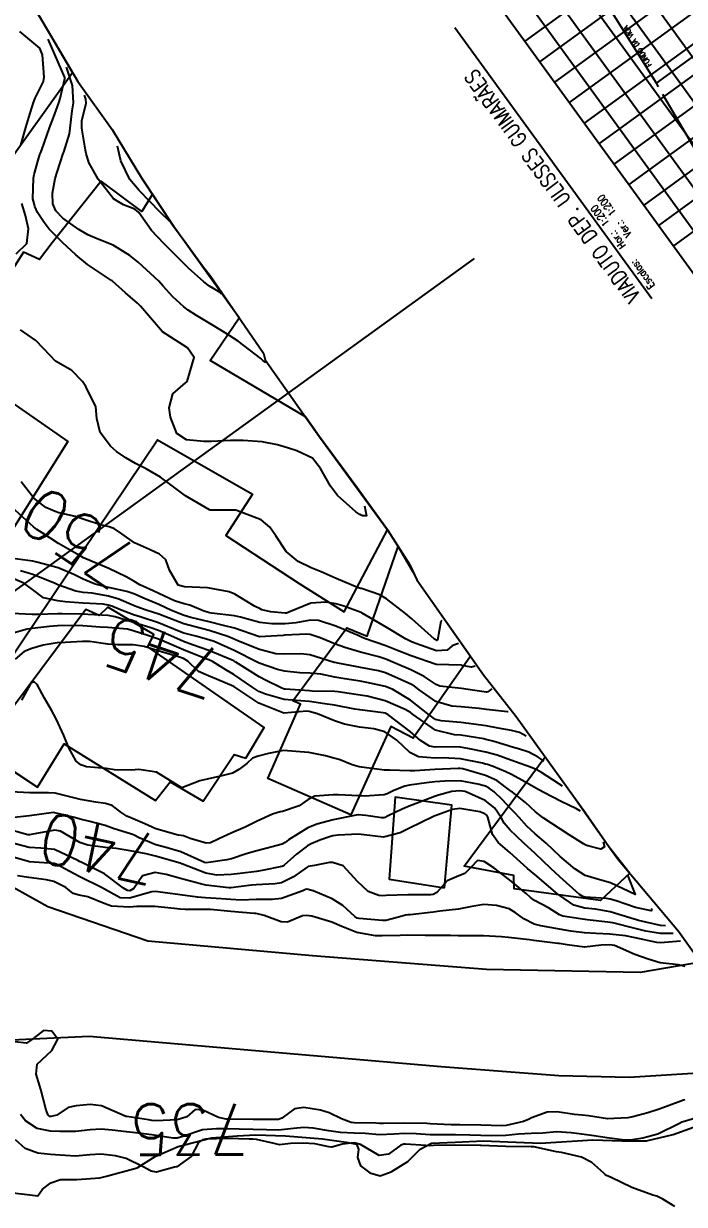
# Model space of a CAD drawing. Header units: metres. Extents: x 318500 to 325275, y 7408834 to 7428799.
# Drawn here: x 320550 to 320602.2, y 7410366.3 to 7410459.6 of the extents above; entities that cross this region are included whole.
import ezdxf
from ezdxf.enums import TextEntityAlignment as Align

# ---------------------------------------------------------------- set-up
doc = ezdxf.new("R2010")
doc.units = ezdxf.units.M
doc.header["$MEASUREMENT"] = 0
doc.linetypes.add('CONTINUO', pattern=[0])
doc.linetypes.add('TRACEJADO', pattern=[8.7, 8, -0.7])
for name, color, linetype in [('Area', 45, 'Continuous'), ('Cotas', 45, 'Continuous'), ('Curvas de Nivel 1m', 11, 'Continuous'), ('Curvas de Nivel 5m', 15, 'Continuous'), ('Edificações', 30, 'Continuous'), ('Hidrografia', 140, 'Continuous'), ('TEXTO', 45, 'Continuous'), ('Vias Primárias', 230, 'Continuous')]:
    doc.layers.add(name, color=color, linetype=linetype)
doc.styles.add('ROMANS', font='romans', dxfattribs={"height": 0.2})
doc.styles.add('Style-STANDARD', font='STANDARD.shx')

msp = doc.modelspace()

# ---------------------------------------------------------------- linework, layer by layer
at = {"layer": 'Area'}
msp.add_lwpolyline([(320547.46, 7410466.513), (320554.254, 7410455.056), (320556.971, 7410451.254), (320559.279, 7410447.442), (320561.803, 7410443.623), (320562.791, 7410442.302), (320564.102, 7410440.488), (320564.764, 7410439.637), (320568.926, 7410433.577), (320569.069, 7410433.046), (320573.358, 7410426.965), (320578.743, 7410419.615), (320580.496, 7410416.836), (320581.041, 7410415.654), (320586.328, 7410408.158), (320588.902, 7410404.848), (320594.386, 7410397.26), (320596.225, 7410394.597), (320596.999, 7410393.536), (320601.739, 7410387.885), (320604.811, 7410383.565)], dxfattribs=at)
at = {"layer": 'Curvas de Nivel 1m', "flags": 128}
for points, elevation in [([(320549.738, 7410450.013), (320550.128, 7410451.405), (320550.37, 7410452.194), (320550.75, 7410453.396), (320550.862, 7410453.718), (320551.195, 7410454.358), (320551.532, 7410455.058), (320551.591, 7410455.384), (320551.459, 7410457.155), (320551.234, 7410457.667), (320549.658, 7410459.009)], 752), ([(320576.91, 7410421.5), (320577.069, 7410420.713), (320576.747, 7410420.717), (320576.541, 7410420.836), (320576.217, 7410421.048), (320574.769, 7410422.322), (320574.237, 7410423.075), (320573.428, 7410424.456), (320572.812, 7410425.272), (320571.561, 7410425.852), (320570.82, 7410426.088), (320570.025, 7410426.335), (320568.824, 7410426.579), (320567.325, 7410426.665), (320566.825, 7410426.669), (320566.31, 7410426.663), (320564.824, 7410426.605), (320564.197, 7410426.583), (320562.825, 7410426.739), (320562.073, 7410427.238), (320561.569, 7410428.523), (320561.471, 7410429.244), (320561.763, 7410430.355), (320562.772, 7410431.231), (320562.848, 7410431.273), (320562.891, 7410431.332), (320563.437, 7410433.222), (320562.921, 7410433.988), (320560.94, 7410435.25), (320559.206, 7410437.278), (320558.972, 7410437.515), (320558.021, 7410438.335), (320556.989, 7410439.254), (320556.961, 7410439.281), (320556.91, 7410439.311), (320555.008, 7410440.571), (320554.085, 7410441.349), (320553.034, 7410442.323), (320551.992, 7410443.376), (320551.572, 7410443.899), (320551.063, 7410444.703), (320550.851, 7410445.177), (320550.783, 7410445.394), (320550.697, 7410445.775), (320550.738, 7410447.395), (320550.796, 7410447.703), (320551.121, 7410448.821), (320551.252, 7410449.265), (320551.296, 7410449.388), (320551.394, 7410449.647), (320552.016, 7410451.377), (320552.324, 7410452.211), (320552.749, 7410453.366), (320552.848, 7410453.702), (320553.209, 7410455.286), (320553.214, 7410455.356), (320551.91, 7410458.39)], 753), ([(320569.11, 7410432.84), (320569.053, 7410432.854), (320568.908, 7410432.978), (320568.713, 7410433.152), (320566.93, 7410434.513), (320565.905, 7410435.186), (320564.948, 7410435.752), (320563.628, 7410436.552), (320562.966, 7410436.98), (320562.614, 7410437.235), (320561.745, 7410438.016), (320560.986, 7410438.879), (320560.643, 7410439.263), (320559.012, 7410440.758), (320558.356, 7410441.29), (320557.032, 7410442.118), (320555.764, 7410442.604), (320555.044, 7410442.922), (320554.334, 7410443.347), (320553.059, 7410444.25), (320552.515, 7410444.819), (320552.258, 7410445.372), (320552.233, 7410446.223), (320552.463, 7410447.37), (320552.605, 7410447.87), (320553.097, 7410449.36), (320553.131, 7410449.451), (320553.59, 7410450.911), (320553.637, 7410451.355), (320553.792, 7410452.733), (320553.905, 7410453.353), (320553.836, 7410454.718), (320553.34, 7410456.18)], 754), ([(320561.49, 7410444), (320560.761, 7410444.716), (320559.917, 7410445.596), (320559.087, 7410446.442), (320558.363, 7410447.291), (320557.654, 7410448.77), (320557.39, 7410449.93)], 756), ([(320549.363, 7410441.415), (320550.201, 7410442.234), (320550.345, 7410443.401), (320550.099, 7410444.443), (320549.824, 7410445.409)], 752), ([(320583.03, 7410412.44), (320582.995, 7410412.428), (320582.94, 7410412.357), (320582.679, 7410410.899), (320582.619, 7410410.869), (320582.443, 7410410.963), (320580.644, 7410412.58), (320580.146, 7410412.995), (320578.662, 7410414.161), (320578.116, 7410414.469), (320576.669, 7410414.97), (320576.609, 7410414.981), (320576.37, 7410415.045), (320574.68, 7410415.767), (320573.477, 7410416.293), (320572.693, 7410416.62), (320571.657, 7410417.106), (320570.712, 7410417.89), (320569.893, 7410419.133), (320569.433, 7410419.836), (320568.743, 7410420.406), (320566.75, 7410421.17), (320564.75, 7410421.161), (320564.721, 7410421.172), (320564.662, 7410421.201), (320562.766, 7410422.291), (320561.501, 7410423.243), (320560.788, 7410423.768), (320559.637, 7410424.428), (320558.804, 7410424.862), (320558.053, 7410425.291), (320557.31, 7410425.797), (320556.819, 7410426.227), (320555.999, 7410427.318), (320555.754, 7410428.413), (320555.674, 7410429.322), (320554.884, 7410430.932), (320554.603, 7410431.334), (320553.763, 7410432.211), (320552.904, 7410432.718), (320552.484, 7410432.944), (320552.075, 7410433.373), (320550.928, 7410434.571), (320549.708, 7410435.408)], 752), ([(320584.34, 7410410.64), (320584.187, 7410410.587), (320583.857, 7410410.454), (320583.446, 7410410.109), (320582.606, 7410410.046), (320580.975, 7410410.624), (320580.617, 7410410.772), (320580.142, 7410410.995), (320578.634, 7410411.92), (320576.728, 7410413.039), (320576.678, 7410413.067), (320576.65, 7410413.08), (320575.211, 7410413.617), (320574.657, 7410413.753), (320573.851, 7410413.885), (320572.657, 7410413.831), (320570.937, 7410413.116), (320570.736, 7410413.031), (320570.649, 7410413.021), (320569.516, 7410413.137), (320568.801, 7410413.297), (320568.652, 7410413.358), (320568.216, 7410413.592), (320566.664, 7410414.536), (320566.2, 7410414.711), (320564.668, 7410415.01), (320564.491, 7410415.025), (320562.669, 7410415.1), (320562.19, 7410415.235), (320561.495, 7410416.435), (320561.207, 7410417.245), (320560.707, 7410417.703), (320559.911, 7410418.063), (320558.72, 7410418.592), (320557.735, 7410419.295), (320557.132, 7410419.702), (320556.735, 7410419.848), (320556.034, 7410420.02), (320554.741, 7410420.44), (320554.064, 7410420.661), (320552.746, 7410420.964), (320552.448, 7410421.065), (320551.72, 7410421.375), (320550.761, 7410422.105), (320549.777, 7410423.4)], 751), ([(320586.97, 7410407.04), (320586.675, 7410406.802), (320586.568, 7410406.788), (320585.641, 7410406.919), (320584.571, 7410407.07), (320582.868, 7410407.251), (320582.574, 7410407.379), (320581.634, 7410408.028), (320580.586, 7410408.551), (320579.529, 7410409.001), (320578.596, 7410409.4), (320578.039, 7410409.578), (320576.604, 7410409.954), (320575.348, 7410410.32), (320574.613, 7410410.574), (320573.412, 7410411.082), (320572.624, 7410411.348), (320572.356, 7410411.362), (320570.622, 7410411.276), (320570.473, 7410411.272), (320568.62, 7410411.15), (320566.63, 7410411.832), (320565.756, 7410412.06), (320564.637, 7410412.338), (320563.177, 7410412.687), (320562.644, 7410412.84), (320561.654, 7410413.24), (320560.655, 7410413.702), (320559.557, 7410414.164), (320558.663, 7410414.544), (320558.111, 7410414.735), (320556.667, 7410415.059), (320555.628, 7410415.32), (320554.676, 7410415.704), (320553.937, 7410416.086), (320552.689, 7410416.615), (320551.01, 7410417.07), (320550.696, 7410417.131), (320548.711, 7410417.399)], 749), ([(320589.69, 7410403.3), (320589.471, 7410403.443), (320589.159, 7410403.601), (320588.523, 7410403.749), (320587.476, 7410403.946), (320586.528, 7410404.133), (320585.138, 7410404.317), (320584.532, 7410404.378), (320582.971, 7410404.516), (320582.535, 7410404.632), (320582.048, 7410404.967), (320580.558, 7410406.164), (320579.156, 7410407.004), (320578.572, 7410407.224), (320577.102, 7410407.559), (320576.576, 7410407.647), (320575.354, 7410407.835), (320574.579, 7410407.982), (320573.467, 7410408.195), (320572.582, 7410408.285), (320571.8, 7410408.319), (320570.583, 7410408.441), (320570.04, 7410408.584), (320568.589, 7410409.082), (320568.436, 7410409.152), (320566.604, 7410410.075), (320565.029, 7410410.779), (320564.616, 7410410.931), (320563.566, 7410411.216), (320562.623, 7410411.455), (320562.28, 7410411.579), (320560.635, 7410412.259), (320559.174, 7410412.74), (320558.644, 7410412.908), (320557.629, 7410413.295), (320556.931, 7410413.584), (320556.654, 7410413.667), (320556.241, 7410413.727), (320554.655, 7410413.82), (320553.233, 7410413.929), (320552.656, 7410413.995), (320551.534, 7410414.252), (320550.665, 7410414.886), (320549.978, 7410415.397), (320548.678, 7410415.947)], 747), ([(320588.28, 7410405.24), (320588.207, 7410405.223), (320586.548, 7410405.427), (320585.971, 7410405.493), (320584.55, 7410405.613), (320583.815, 7410405.677), (320582.556, 7410406.057), (320581.225, 7410406.98), (320580.858, 7410407.271), (320580.574, 7410407.424), (320579.803, 7410407.772), (320578.583, 7410408.3), (320578.028, 7410408.462), (320576.587, 7410408.729), (320576.324, 7410408.78), (320574.797, 7410409.067), (320574.591, 7410409.119), (320574.52, 7410409.141), (320572.6, 7410409.747), (320571.876, 7410409.826), (320570.6, 7410409.779), (320569.905, 7410409.826), (320568.605, 7410410.165), (320566.958, 7410410.823), (320566.617, 7410410.977), (320566.118, 7410411.178), (320564.627, 7410411.659), (320564.025, 7410411.813), (320562.634, 7410412.188), (320561.135, 7410412.752), (320560.645, 7410412.94), (320559.661, 7410413.265), (320558.905, 7410413.529), (320558.654, 7410413.641), (320557.496, 7410414.135), (320556.661, 7410414.367), (320555.385, 7410414.6), (320554.663, 7410414.674), (320554.086, 7410414.761), (320552.669, 7410415.255), (320552.599, 7410415.291), (320552.45, 7410415.363), (320550.681, 7410416.095), (320549.717, 7410416.367)], 748), ([(320591.13, 7410401.33), (320590.632, 7410401.651), (320589.916, 7410402.036), (320589.078, 7410402.297), (320588.506, 7410402.468), (320588.194, 7410402.572), (320587.067, 7410402.902), (320586.512, 7410403.052), (320586.335, 7410403.09), (320584.517, 7410403.374), (320584.039, 7410403.416), (320582.522, 7410403.787), (320580.79, 7410404.986), (320580.543, 7410405.179), (320580.119, 7410405.422), (320578.556, 7410406.094), (320577.133, 7410406.46), (320576.563, 7410406.548), (320574.834, 7410406.798), (320574.566, 7410406.824), (320572.786, 7410406.868), (320572.567, 7410406.878), (320570.668, 7410407.019), (320570.569, 7410407.03), (320570.329, 7410407.124), (320569.141, 7410407.706), (320568.579, 7410408.003), (320566.743, 7410409.168), (320566.591, 7410409.254), (320566.442, 7410409.323), (320564.603, 7410410.086), (320563.311, 7410410.518), (320562.613, 7410410.779), (320561.593, 7410411.24), (320560.626, 7410411.653), (320560.03, 7410411.857), (320558.635, 7410412.289), (320557.207, 7410412.736), (320556.643, 7410412.841), (320555.044, 7410412.926), (320554.644, 7410412.947), (320553.015, 7410412.984), (320552.644, 7410412.982), (320551.096, 7410412.931), (320550.643, 7410412.932), (320549.043, 7410413.007)], 746), ([(320594, 7410397.39), (320593.685, 7410397.568), (320592.45, 7410398.136), (320591.079, 7410398.844), (320590.465, 7410399.198), (320589.404, 7410399.796), (320588.481, 7410400.292), (320588.089, 7410400.491), (320587.096, 7410400.901), (320586.646, 7410401.062), (320586.492, 7410401.107), (320586.24, 7410401.165), (320584.496, 7410401.508), (320583.133, 7410401.587), (320582.496, 7410401.571), (320581.188, 7410401.671), (320580.5, 7410402.021), (320579.466, 7410403), (320578.52, 7410403.653), (320577.657, 7410403.889), (320576.525, 7410404.015), (320575.323, 7410404.263), (320574.532, 7410404.508), (320573.197, 7410405.083), (320572.543, 7410405.264), (320572.357, 7410405.278), (320570.54, 7410405.135), (320568.551, 7410405.907), (320566.651, 7410407.169), (320566.57, 7410407.219), (320565.205, 7410407.819), (320564.579, 7410408.064), (320563.79, 7410408.42), (320562.947, 7410409.225), (320562.593, 7410409.439), (320562.272, 7410409.556), (320560.602, 7410410.063), (320559.48, 7410410.394), (320558.609, 7410410.522), (320557.374, 7410410.533), (320556.609, 7410410.581), (320555.16, 7410410.777), (320554.612, 7410410.791), (320553.25, 7410410.711), (320552.61, 7410410.685), (320551.494, 7410410.49), (320550.603, 7410410.245), (320550.009, 7410409.986), (320549.278, 7410409.403)], 744), ([(320595.78, 7410394.96), (320595.886, 7410394.553), (320595.606, 7410394.37), (320594.573, 7410394.632), (320594.408, 7410394.693), (320594.216, 7410394.803), (320593.107, 7410395.51), (320592.421, 7410395.96), (320591.036, 7410396.844), (320590.437, 7410397.325), (320589.654, 7410398.068), (320588.62, 7410398.878), (320588.522, 7410398.94), (320588.462, 7410398.98), (320587.379, 7410399.802), (320586.479, 7410400.203), (320584.696, 7410400.719), (320584.487, 7410400.753), (320584.313, 7410400.758), (320582.486, 7410400.672), (320580.894, 7410400.574), (320580.484, 7410400.566), (320578.883, 7410400.607), (320578.484, 7410400.62), (320576.676, 7410400.849), (320576.488, 7410400.882), (320575.944, 7410401.048), (320574.901, 7410401.47), (320574.495, 7410401.58), (320573.819, 7410401.755), (320572.499, 7410402.01), (320571.49, 7410402.095), (320570.5, 7410402.164), (320569.31, 7410401.95), (320568.496, 7410401.738), (320568.069, 7410401.579), (320567.611, 7410401.159), (320566.984, 7410400.663), (320566.478, 7410400.392), (320565.525, 7410400.134), (320564.471, 7410399.905), (320563.894, 7410399.783), (320562.46, 7410399.23), (320560.478, 7410400.451), (320559.077, 7410400.675), (320558.48, 7410400.618), (320557.135, 7410400.646), (320556.481, 7410400.743), (320554.918, 7410400.891), (320554.486, 7410401.031), (320554.117, 7410401.336), (320553.539, 7410402.383), (320553.139, 7410403.351), (320552.53, 7410404.686), (320552.159, 7410405.366), (320551.619, 7410406.309), (320551.03, 7410407.383), (320550.787, 7410407.602), (320550.571, 7410407.516), (320550.506, 7410407.455), (320550.473, 7410407.391), (320549.799, 7410406.149)], 743), ([(320597.7, 7410392.33), (320598.32, 7410390.796), (320598.303, 7410390.799), (320596.364, 7410391.718), (320595.531, 7410391.946), (320594.372, 7410392.284), (320593.545, 7410392.813), (320592.395, 7410393.802), (320591.266, 7410394.841), (320590.417, 7410395.594), (320589.759, 7410396.195), (320589.135, 7410396.869), (320588.798, 7410397.237), (320588.441, 7410397.604), (320587.827, 7410398.266), (320587.178, 7410398.899), (320586.769, 7410399.21), (320586.467, 7410399.347), (320585.864, 7410399.521), (320584.473, 7410399.772), (320583.277, 7410399.753), (320582.471, 7410399.689), (320581.814, 7410399.626), (320580.467, 7410399.436), (320580.096, 7410399.363), (320579.219, 7410399.002), (320578.716, 7410398.747), (320578.455, 7410398.667), (320576.921, 7410398.565), (320576.453, 7410398.584), (320574.843, 7410398.675), (320574.454, 7410398.675), (320572.973, 7410398.564), (320572.448, 7410398.314), (320571.737, 7410397.805), (320570.434, 7410397.364), (320570.236, 7410397.32), (320569.65, 7410397.132), (320568.424, 7410396.591), (320567.465, 7410396.114), (320566.415, 7410395.67), (320565.382, 7410395.185), (320564.729, 7410394.872), (320564.405, 7410394.85), (320563.121, 7410395.219), (320562.602, 7410395.418), (320562.412, 7410395.451), (320562.17, 7410395.475), (320560.417, 7410395.979), (320559.536, 7410396.378), (320558.426, 7410396.856), (320558.124, 7410396.982), (320557.643, 7410397.292), (320556.955, 7410397.819), (320556.44, 7410397.98), (320555.678, 7410398.081), (320554.445, 7410398.298), (320553.612, 7410398.507), (320552.452, 7410398.799), (320551.925, 7410398.84), (320550.452, 7410398.838), (320548.943, 7410398.915)], 742), ([(320599.62, 7410389.69), (320599.578, 7410389.491), (320598.34, 7410389.777), (320596.821, 7410390.289), (320596.347, 7410390.433), (320596.051, 7410390.478), (320594.348, 7410390.584), (320594.177, 7410390.631), (320593.921, 7410390.806), (320592.37, 7410392.177), (320591.652, 7410392.837), (320590.398, 7410394.046), (320589.512, 7410394.863), (320588.937, 7410395.394), (320588.42, 7410395.884), (320587.963, 7410396.425), (320587.712, 7410396.891), (320587.186, 7410397.644), (320586.45, 7410398.226), (320584.882, 7410398.926), (320584.461, 7410398.996), (320583.827, 7410398.939), (320582.755, 7410398.656), (320582.454, 7410398.551), (320581.759, 7410398.28), (320580.442, 7410397.786), (320579.888, 7410397.546), (320578.789, 7410397.006), (320578.548, 7410396.889), (320578.428, 7410396.858), (320578.281, 7410396.865), (320577.006, 7410397.031), (320576.431, 7410397.096), (320576.375, 7410397.097), (320576.123, 7410397.045), (320574.426, 7410396.697), (320573.14, 7410396.365), (320572.42, 7410396.061), (320570.904, 7410395.113), (320570.627, 7410394.897), (320570.405, 7410394.772), (320569.098, 7410394.441), (320568.397, 7410394.256), (320567.547, 7410394.004), (320566.387, 7410393.616), (320566.038, 7410393.523), (320564.381, 7410393.297), (320564.249, 7410393.335), (320562.394, 7410394.168), (320561.118, 7410394.524), (320560.402, 7410394.726), (320559.099, 7410395.27), (320558.645, 7410395.509), (320558.413, 7410395.601), (320557.11, 7410395.993), (320556.419, 7410396.238), (320555.187, 7410396.557), (320554.424, 7410396.742), (320553.973, 7410396.884), (320552.429, 7410397.261), (320552.33, 7410397.263), (320550.426, 7410397.001), (320548.971, 7410396.858)], 741), ([(320601.31, 7410387.71), (320600.315, 7410387.708), (320599.164, 7410387.891), (320598.32, 7410388.095), (320596.536, 7410388.559), (320596.327, 7410388.594), (320596.16, 7410388.605), (320594.525, 7410388.797), (320594.348, 7410388.817), (320594.33, 7410388.82), (320592.593, 7410389.087), (320592.334, 7410389.186), (320591.451, 7410389.727), (320590.345, 7410390.33), (320590.038, 7410390.545), (320589.686, 7410390.86), (320588.366, 7410391.961), (320587.149, 7410392.898), (320586.387, 7410393.39), (320585.836, 7410393.468), (320585.327, 7410392.921), (320584.845, 7410392.453), (320584.37, 7410392.256), (320583.436, 7410391.872), (320582.622, 7410390.956), (320582.348, 7410390.806), (320582.16, 7410390.775), (320580.348, 7410390.773), (320578.636, 7410390.718), (320578.347, 7410390.7), (320578.052, 7410390.72), (320577.195, 7410391.027), (320576.362, 7410391.82), (320575.226, 7410393.057), (320574.384, 7410393.322), (320574.144, 7410393.312), (320572.965, 7410393.084), (320572.466, 7410393.002), (320572.378, 7410392.952), (320571.286, 7410392.187), (320570.359, 7410391.724), (320569.859, 7410391.626), (320568.356, 7410391.547), (320567.99, 7410391.519), (320566.352, 7410391.33), (320566.196, 7410391.328), (320564.355, 7410391.537), (320563.934, 7410391.629), (320562.363, 7410392.069), (320561.234, 7410392.374), (320560.369, 7410392.525), (320559.353, 7410392.278), (320558.685, 7410391.275), (320558.348, 7410391.091), (320558.163, 7410391.098), (320557.859, 7410391.287), (320556.367, 7410392.435), (320554.549, 7410393.328), (320554.381, 7410393.398), (320554.238, 7410393.476), (320552.395, 7410394.348), (320551.321, 7410394.451), (320550.397, 7410394.513), (320548.904, 7410394.903)], 739), ([(320601.9, 7410387.1), (320600.304, 7410386.98), (320600.027, 7410387.001), (320598.309, 7410387.366), (320597.547, 7410387.522), (320596.313, 7410387.669), (320595.23, 7410387.702), (320594.315, 7410387.772), (320593.224, 7410387.909), (320592.318, 7410388.043), (320590.849, 7410388.318), (320590.324, 7410388.46), (320589.515, 7410388.862), (320588.836, 7410389.373), (320588.338, 7410389.668), (320587.361, 7410389.916), (320586.341, 7410390.014), (320585.411, 7410389.848), (320584.337, 7410389.644), (320582.857, 7410389.474), (320582.334, 7410389.398), (320580.533, 7410389.188), (320580.332, 7410389.181), (320580.163, 7410389.16), (320579.599, 7410388.997), (320578.589, 7410388.745), (320578.326, 7410388.731), (320576.481, 7410388.885), (320576.328, 7410388.919), (320576.143, 7410389.043), (320575.205, 7410389.924), (320574.344, 7410390.458), (320572.843, 7410391.085), (320572.352, 7410391.227), (320572.242, 7410391.202), (320572.033, 7410391.095), (320570.344, 7410390.471), (320569.621, 7410390.409), (320568.343, 7410390.409), (320567.15, 7410390.354), (320566.342, 7410390.387), (320565.608, 7410390.447), (320564.343, 7410390.527), (320563.714, 7410390.579), (320562.345, 7410390.778), (320560.581, 7410391.014), (320560.348, 7410391.034), (320560.087, 7410390.993), (320558.342, 7410390.502), (320557.589, 7410390.537), (320556.349, 7410391.21), (320556.177, 7410391.312), (320554.363, 7410392.217), (320552.539, 7410393.196), (320552.378, 7410393.245), (320550.392, 7410393.378), (320550.341, 7410393.39), (320548.388, 7410393.961)], 738), ([(320602.276, 7410385.103), (320601.733, 7410385.244), (320600.28, 7410385.396), (320599.34, 7410385.678), (320598.29, 7410386.062), (320596.674, 7410386.766), (320596.301, 7410386.806), (320595.636, 7410386.78), (320594.297, 7410386.622), (320592.948, 7410386.82), (320592.301, 7410386.913), (320592.209, 7410386.923), (320590.305, 7410387.155), (320589.949, 7410387.212), (320588.308, 7410387.405), (320587.756, 7410387.441), (320586.309, 7410387.518), (320585.706, 7410387.52), (320584.309, 7410387.534), (320583.7, 7410387.548), (320582.309, 7410387.558), (320581.714, 7410387.564), (320580.309, 7410387.581), (320579.745, 7410387.559), (320578.308, 7410387.527), (320577.788, 7410387.538), (320576.311, 7410387.783), (320575.107, 7410388.27), (320574.323, 7410388.61), (320572.759, 7410389.086), (320572.331, 7410389.146), (320572.005, 7410389.095), (320570.818, 7410388.617), (320570.323, 7410388.637), (320568.969, 7410389.14), (320568.462, 7410389.279), (320568.331, 7410389.284), (320568.194, 7410389.289), (320566.333, 7410389.462), (320564.736, 7410389.596), (320564.334, 7410389.606), (320562.72, 7410389.61), (320562.334, 7410389.638), (320561.87, 7410389.699), (320560.336, 7410389.843), (320558.911, 7410389.847), (320558.335, 7410389.802), (320556.913, 7410389.879), (320556.338, 7410390.073), (320555.046, 7410390.62), (320554.344, 7410390.75), (320553.88, 7410390.871), (320553.284, 7410391.346), (320552.357, 7410391.826), (320551.779, 7410391.948), (320550.361, 7410392.145), (320549.486, 7410392.276)], 737), ([(320602.252, 7410374.575), (320602.138, 7410374.533), (320600.795, 7410374.045), (320600.126, 7410373.804), (320599.308, 7410373.547), (320598.117, 7410373.214), (320597.732, 7410373.138), (320596.115, 7410373.073), (320594.615, 7410373.29), (320594.118, 7410373.348), (320593.523, 7410373.405), (320592.122, 7410373.621), (320591.368, 7410373.591), (320590.114, 7410373.138), (320589.925, 7410373.04), (320589.483, 7410372.859), (320588.107, 7410372.543), (320587.74, 7410372.519), (320586.106, 7410372.559), (320584.443, 7410372.59), (320584.107, 7410372.594), (320583.771, 7410372.6), (320582.107, 7410372.676), (320581.834, 7410372.691), (320580.107, 7410372.733), (320578.412, 7410372.702), (320578.107, 7410372.698), (320577.803, 7410372.71), (320576.107, 7410372.757), (320575.849, 7410372.785), (320575.092, 7410373.055), (320574.117, 7410373.546), (320573.436, 7410373.761), (320572.123, 7410373.97), (320571.365, 7410373.857), (320570.384, 7410373.116), (320570.109, 7410373.025), (320570, 7410373.012), (320568.109, 7410373.005), (320566.241, 7410373.036), (320566.109, 7410373.039), (320565.982, 7410373.045), (320565.378, 7410373.181), (320564.118, 7410373.757), (320563.529, 7410373.799), (320562.869, 7410373.219), (320562.108, 7410372.985), (320560.447, 7410372.906), (320560.107, 7410372.941), (320559.832, 7410372.979), (320558.11, 7410373.244), (320558.076, 7410373.247), (320557.993, 7410373.282), (320556.122, 7410374.083), (320555.234, 7410374.208), (320554.121, 7410374.08), (320553.487, 7410373.972), (320552.589, 7410373.353), (320552.109, 7410373.241), (320552.006, 7410373.259), (320551.89, 7410373.363), (320551.736, 7410373.745), (320551.323, 7410375.372), (320550.94, 7410376.596), (320551.036, 7410377.377), (320552.181, 7410378.473), (320552.673, 7410379.353), (320552.2, 7410380.004), (320551.525, 7410380.045), (320550.686, 7410379.383), (320550.186, 7410379.033), (320548.329, 7410379.268)], 736), ([(320601.452, 7410366.126), (320600.496, 7410366.713), (320600.033, 7410366.94), (320599.715, 7410367.045), (320598.043, 7410367.643), (320596.404, 7410368.418), (320596.057, 7410368.579), (320595.945, 7410368.659), (320595.84, 7410368.773), (320594.897, 7410369.613), (320594.078, 7410370.026), (320592.499, 7410370.408), (320592.084, 7410370.46), (320590.308, 7410370.848), (320590.09, 7410370.858), (320588.09, 7410370.88), (320586.13, 7410370.949), (320586.09, 7410370.95), (320586.05, 7410370.951), (320584.091, 7410370.986), (320582.361, 7410370.956), (320582.108, 7410370.941), (320582.09, 7410370.94), (320581.767, 7410370.965), (320580.157, 7410371.056), (320580.091, 7410371.059), (320580.028, 7410371.054), (320579.783, 7410370.993), (320578.8, 7410370.282), (320578.077, 7410370.165), (320576.583, 7410371.033), (320576.202, 7410371.15), (320576.091, 7410371.156), (320575.178, 7410371.054), (320574.337, 7410370.816), (320574.087, 7410370.858), (320572.988, 7410371.081), (320572.09, 7410371.135), (320571.053, 7410371.106), (320570.184, 7410371.023), (320570.089, 7410371.038), (320569.776, 7410371.125), (320568.38, 7410371.432), (320568.093, 7410371.457), (320567.781, 7410371.466), (320566.093, 7410371.499), (320564.342, 7410371.446), (320564.092, 7410371.407), (320563.789, 7410371.205), (320563.201, 7410370.085), (320562.061, 7410369.27), (320562.032, 7410369.259), (320561.884, 7410369.232), (320560.461, 7410368.839), (320560.055, 7410368.917), (320559.419, 7410369.26), (320558.07, 7410369.918), (320557.215, 7410370.15), (320556.075, 7410370.284), (320555.182, 7410370.21), (320554.072, 7410370.126), (320553.256, 7410370.158), (320552.073, 7410370.239), (320551.089, 7410370.36), (320550.08, 7410370.73), (320549.321, 7410371.398)], 734)]:
    msp.add_lwpolyline(points, dxfattribs=dict(at, elevation=elevation))
at = {"layer": 'Curvas de Nivel 5m', "flags": 128}
for points, elevation in [([(320565.61, 7410438.24), (320565.359, 7410438.437), (320564.985, 7410438.675), (320564.66, 7410438.878), (320564.212, 7410439.212), (320563.006, 7410440.29), (320562.047, 7410441.245), (320561.035, 7410442.239), (320560.07, 7410443.27), (320559.064, 7410444.682), (320558.746, 7410444.964), (320557.857, 7410445.298), (320557.077, 7410445.776), (320555.85, 7410447.329), (320555.119, 7410448.635), (320554.908, 7410449.342), (320554.856, 7410449.62), (320554.549, 7410451.346), (320554.565, 7410451.94), (320554.894, 7410453.343), (320554.888, 7410453.64), (320554.78, 7410453.96)], 755), ([(320585.65, 7410408.84), (320585.38, 7410408.747), (320584.615, 7410408.904), (320584.59, 7410408.911), (320584.572, 7410408.912), (320582.59, 7410408.96), (320580.6, 7410409.659), (320579.527, 7410410.08), (320578.611, 7410410.442), (320576.911, 7410411.036), (320576.622, 7410411.15), (320576.416, 7410411.251), (320574.634, 7410412.008), (320573.275, 7410412.45), (320572.641, 7410412.487), (320571.487, 7410412.257), (320570.636, 7410412.172), (320569.577, 7410412.195), (320568.637, 7410412.289), (320567.106, 7410412.703), (320566.645, 7410412.816), (320564.814, 7410413.031), (320564.648, 7410413.062), (320564.168, 7410413.207), (320563.09, 7410413.659), (320562.655, 7410413.769), (320561.883, 7410414.012), (320560.663, 7410414.587), (320560.2, 7410414.792), (320559.161, 7410415.273), (320558.674, 7410415.552), (320558.062, 7410415.906), (320556.689, 7410416.551), (320554.877, 7410417.328), (320554.701, 7410417.404), (320554.551, 7410417.484), (320552.718, 7410418.542), (320551.413, 7410419.38), (320550.994, 7410419.647), (320550.735, 7410419.84), (320549.027, 7410421.407)], 750), ([(320592.56, 7410399.36), (320591.794, 7410399.858), (320590.906, 7410400.423), (320590.487, 7410400.662), (320590.364, 7410400.728), (320590.037, 7410400.857), (320588.495, 7410401.415), (320587.404, 7410401.802), (320586.501, 7410402.051), (320585.095, 7410402.334), (320584.505, 7410402.434), (320584.029, 7410402.461), (320582.505, 7410402.446), (320582.06, 7410402.521), (320581.351, 7410402.977), (320580.52, 7410403.668), (320578.76, 7410405.008), (320578.542, 7410405.125), (320578.392, 7410405.162), (320576.545, 7410405.381), (320576.14, 7410405.452), (320574.55, 7410405.751), (320573.763, 7410405.867), (320572.554, 7410406.043), (320571.542, 7410406.119), (320570.556, 7410406.211), (320569.09, 7410406.614), (320568.565, 7410406.841), (320568.075, 7410407.155), (320566.58, 7410408.173), (320565.953, 7410408.548), (320564.899, 7410409.195), (320564.592, 7410409.344), (320564.366, 7410409.431), (320562.604, 7410410.131), (320561.068, 7410410.79), (320560.616, 7410410.97), (320559.793, 7410411.262), (320558.625, 7410411.644), (320558.16, 7410411.754), (320556.629, 7410411.882), (320556.024, 7410411.921), (320554.631, 7410412.038), (320553.91, 7410412.062), (320552.63, 7410412.032), (320552.011, 7410411.987), (320550.627, 7410411.827), (320550.252, 7410411.768), (320548.957, 7410411.407)], 745), ([(320600.71, 7410388.33), (320600.324, 7410388.349), (320598.569, 7410388.746), (320598.331, 7410388.817), (320598.228, 7410388.854), (320596.337, 7410389.437), (320595.189, 7410389.638), (320594.339, 7410389.714), (320593.474, 7410389.945), (320592.349, 7410390.704), (320592.196, 7410390.832), (320590.373, 7410392.372), (320589.812, 7410392.859), (320588.399, 7410394.116), (320587.493, 7410394.894), (320587.046, 7410395.53), (320586.662, 7410396.907), (320586.582, 7410397.058), (320586.434, 7410397.168), (320586.019, 7410397.332), (320584.44, 7410397.592), (320583.861, 7410397.516), (320582.43, 7410396.989), (320582.364, 7410396.961), (320580.42, 7410396.016), (320579.733, 7410395.68), (320578.413, 7410395.324), (320576.895, 7410395.513), (320576.415, 7410395.574), (320574.841, 7410395.491), (320574.414, 7410395.426), (320574.135, 7410395.351), (320573.383, 7410395.08), (320572.697, 7410394.795), (320572.403, 7410394.633), (320571.525, 7410393.971), (320570.549, 7410393.117), (320570.455, 7410393.043), (320570.378, 7410393.011), (320568.832, 7410392.684), (320568.372, 7410392.618), (320567.081, 7410392.451), (320566.368, 7410392.369), (320565.233, 7410392.321), (320564.369, 7410392.47), (320562.466, 7410393.229), (320562.381, 7410393.266), (320562.331, 7410393.281), (320560.388, 7410393.815), (320559.64, 7410394.012), (320558.394, 7410394.246), (320557.277, 7410394.417), (320556.398, 7410394.509), (320555.039, 7410394.685), (320554.404, 7410394.911), (320553.651, 7410395.341), (320552.871, 7410395.809), (320552.415, 7410395.877), (320550.561, 7410395.538), (320550.411, 7410395.509), (320550.281, 7410395.521), (320548.416, 7410396.033)], 740), ([(320603.535, 7410373.26), (320602.112, 7410372.823), (320602.014, 7410372.789), (320601.83, 7410372.694), (320600.101, 7410371.857), (320598.908, 7410371.548), (320598.096, 7410371.395), (320597.479, 7410371.374), (320596.098, 7410371.558), (320595.034, 7410371.72), (320594.1, 7410371.846), (320593.257, 7410371.968), (320592.102, 7410372.04), (320591.002, 7410371.94), (320590.1, 7410371.896), (320589.084, 7410371.849), (320588.099, 7410371.759), (320586.933, 7410371.732), (320586.098, 7410371.753), (320585.242, 7410371.775), (320584.099, 7410371.789), (320582.941, 7410371.79), (320582.099, 7410371.813), (320580.992, 7410371.869), (320580.099, 7410371.895), (320579.24, 7410371.857), (320578.098, 7410371.813), (320576.973, 7410371.901), (320576.099, 7410371.941), (320575.018, 7410371.975), (320574.1, 7410372.119), (320572.852, 7410372.333), (320572.103, 7410372.383), (320571.311, 7410372.31), (320570.1, 7410372.166), (320569.151, 7410372.185), (320568.101, 7410372.23), (320567.007, 7410372.255), (320566.101, 7410372.27), (320565.203, 7410372.286), (320564.1, 7410372.198), (320562.552, 7410371.68), (320562.093, 7410371.527), (320561.794, 7410371.532), (320560.095, 7410371.788), (320558.797, 7410371.969), (320558.098, 7410372.036), (320556.958, 7410372.157), (320556.099, 7410372.26), (320555.222, 7410372.195), (320554.097, 7410372.064), (320552.824, 7410372.076), (320552.097, 7410372.094), (320551.028, 7410372.305), (320550.105, 7410372.915), (320549.706, 7410373.394)], 735)]:
    msp.add_lwpolyline(points, dxfattribs=dict(at, elevation=elevation))
at = {"layer": 'Edificações'}
for points in [[(320548.588, 7410464.611), (320542.178, 7410468.945), (320539.729, 7410465.55), (320540.954, 7410464.735), (320536.153, 7410456.765), (320544.478, 7410451.449), (320544.066, 7410450.282), (320547.912, 7410447.538), (320553.836, 7410455.761), (320551.494, 7410459.71), (320550.004, 7410462.223), (320548.588, 7410464.611)], [(320585.284, 7410409.638), (320580.748, 7410403.145), (320578.988, 7410404.071), (320575.839, 7410397.086), (320569.263, 7410399.954), (320571.856, 7410405.828), (320571.254, 7410406.106), (320575.514, 7410411.857), (320577.135, 7410411.21), (320579.57, 7410418.304), (320580.743, 7410416.3), (320581.041, 7410415.654), (320585.284, 7410409.638)], [(320567.541, 7410401.568), (320568.986, 7410403.995), (320559.788, 7410410.362), (320560.249, 7410411.345), (320556.619, 7410413.495), (320555.942, 7410412.85), (320554.866, 7410413.311), (320546.588, 7410402.219), (320551.045, 7410399.287), (320553.168, 7410402.697), (320560.396, 7410398.212), (320561.534, 7410399.686), (320564.148, 7410398.181), (320566.609, 7410401.867), (320567.541, 7410401.568)], [(320597.883, 7410392.482), (320595.583, 7410390.317), (320588.758, 7410391.24), (320588.713, 7410392.296), (320584.794, 7410393.044), (320591.195, 7410401.675), (320593.628, 7410398.309), (320596.225, 7410394.597), (320597.883, 7410392.482)], [(320583.246, 7410391.326), (320583.83, 7410397.845), (320579.349, 7410398.477), (320578.862, 7410392.007), (320583.246, 7410391.326)]]:
    msp.add_lwpolyline(points, close=True, dxfattribs=at)
msp.add_lwpolyline([(320543.75, 7410401.767), (320560.548, 7410426.736), (320568.064, 7410422.436), (320565.948, 7410419.156), (320571.74, 7410415.375), (320575.316, 7410413.132), (320578.743, 7410419.615), (320576.32, 7410422.922), (320573.358, 7410426.965), (320572.252, 7410428.533), (320572.252, 7410428.533), (320564.707, 7410433.002), (320567.015, 7410436.359), (320561.803, 7410443.623), (320560.144, 7410446.133), (320559.303, 7410444.77), (320556.092, 7410447.175), (320552.224, 7410442.292), (320551.202, 7410440.98), (320549.962, 7410441.563), (320544.409, 7410432.863), (320553.458, 7410426.595), (320547.255, 7410416.756)], dxfattribs=at)
at = {"layer": 'Hidrografia'}
msp.add_lwpolyline([(320548.871, 7410367.242), (320550.035, 7410367.112), (320551.07, 7410366.983), (320551.458, 7410367.5), (320552.105, 7410368.017), (320552.881, 7410368.276), (320554.175, 7410368.276), (320555.986, 7410368.405), (320556.503, 7410368.534), (320558.941, 7410369.186), (320560.368, 7410370.093), (320562.183, 7410370.871), (320564.818, 7410371.555), (320566.849, 7410371.718), (320568.311, 7410371.799), (320570.666, 7410371.718), (320573.59, 7410371.474), (320575.459, 7410371.23), (320576.271, 7410371.068), (320576.433, 7410370.662), (320576.352, 7410370.013), (320576.596, 7410369.363), (320577.327, 7410368.795), (320578.139, 7410368.551), (320579.033, 7410368.876), (320580.332, 7410369.688), (320581.307, 7410370.662), (320582.2, 7410371.149), (320584.069, 7410371.23), (320586.334, 7410371.317), (320590.819, 7410371.148), (320594.965, 7410371.402), (320597.25, 7410371.317), (320599.197, 7410371.317), (320601.312, 7410371.825), (320602.92, 7410372.417)], dxfattribs=at)
at = {"layer": 'TEXTO', "linetype": 'TRACEJADO', "elevation": -147.493, "flags": 128}
msp.add_lwpolyline([(320632.07, 7410402.76), (320621.471, 7410420.007), (320618.14, 7410425.422), (320615.183, 7410430.054), (320611.875, 7410435.554), (320606.28, 7410444.659), (320603.14, 7410449.534), (320599.995, 7410454.909), (320596.809, 7410460.006), (320593.956, 7410464.514), (320591.506, 7410468.364), (320590.536, 7410469.781), (320587.598, 7410474.719), (320584.573, 7410479.741), (320581.325, 7410485.116), (320578.136, 7410490.24), (320571.482, 7410500.841)], dxfattribs=at)
at = {"layer": 'TEXTO', "linetype": 'CONTINUO'}
for points in [[(320638.728, 7410407.598, -147.493), (320571.155, 7410500.604, 2.107)], [(320637.11, 7410406.422, -147.493), (320569.537, 7410499.428, 2.507)], [(320635.492, 7410405.246, -147.493), (320567.919, 7410498.253, 2.907)], [(320633.874, 7410404.071, -147.493), (320566.301, 7410497.077, 3.307)], [(320632.256, 7410402.895, -147.493), (320564.683, 7410495.902, 3.707)], [(320630.638, 7410401.72, -147.493), (320563.065, 7410494.726, -147.493)], [(320608.998, 7410472.336, -0.693), (320589.581, 7410458.23, -147.493)], [(320610.173, 7410470.718, -0.693), (320590.757, 7410456.612, -147.493)], [(320611.349, 7410469.1, -0.693), (320591.933, 7410454.994, -147.493)], [(320612.525, 7410467.482, -0.693), (320593.108, 7410453.376, -147.493)], [(320613.7, 7410465.864, -0.693), (320594.284, 7410451.757, -147.493)], [(320599.995, 7410454.909, 2.812), (320614.175, 7410465.211, -147.493)], [(320614.876, 7410464.246, -0.693), (320595.459, 7410450.139, -147.493)], [(320616.051, 7410462.628, -0.693), (320596.635, 7410448.521, -147.493)], [(320617.227, 7410461.01, -0.693), (320597.81, 7410446.903, -147.493)], [(320599.62, 7410437.876, 4.366), (320584.064, 7410459.291, 3.707)], [(320618.402, 7410459.392, -0.693), (320598.986, 7410445.285, -147.493)], [(320619.578, 7410457.774, -0.693), (320600.162, 7410443.667, -147.493)], [(320620.754, 7410456.156, -0.693), (320601.337, 7410442.049, -147.493)], [(320449.101, 7410342.439, 749.939), (320585.622, 7410441.053, 0)]]:
    msp.add_polyline3d(points, dxfattribs=at)
at = {"layer": 'Vias Primárias'}
for points in [[(320603.478, 7410385.44), (320598.707, 7410384.619), (320586.571, 7410384.858), (320572.811, 7410385.955), (320559.792, 7410387.106), (320551.861, 7410389.826), (320532.402, 7410400.674), (320521.677, 7410406.957), (320521.858, 7410408.494), (320508.095, 7410418.357, -0.159996), (320508.515, 7410421.837), (320513.312, 7410429.194), (320521.132, 7410440.519), (320529.253, 7410453.047), (320537.162, 7410464.974), (320543.518, 7410474.936)], [(320476.899, 7410347.218), (320479.942, 7410378.735, -0.39056), (320484.552, 7410382.86), (320486.824, 7410382.768), (320501.981, 7410379.758), (320516.98, 7410378.54), (320530.609, 7410378.447), (320555.154, 7410379.606), (320582.979, 7410377.197), (320592.272, 7410376.497), (320597.835, 7410376.358), (320603.722, 7410376.728), (320609.255, 7410377.765)]]:
    msp.add_lwpolyline(points, format="xyb", dxfattribs=at)

# ---------------------------------------------------------------- texts
at = {"layer": 'Cotas', "style": 'Style-STANDARD'}
for s, rotation, p in [('750', 145.57071, (320554.261, 7410418.989, 750)), ('745', 161.24394, (320560.88, 7410409.527, 745)), ('740', 167.89526, (320555.905, 7410394.43, 740)), ('735', 180.30326, (320563.078, 7410372.23, 735))]:
    msp.add_text(s, height=4, rotation=rotation, dxfattribs=at).set_placement(p, align=Align.MIDDLE_CENTER)
at = {"layer": 'TEXTO', "style": 'ROMANS', "width": 0.8}
for s, height, rotation, p in [('FUNDO DA VIGA', 0.4, 121.5533, (320599.631, 7410456.371, 3.42)), ('VIADUTO DEP. ULISSES GUIMARÃES', 1.2, 126, (320598.79, 7410438.119, 4.522)), ('Ver.:  1:200', 0.6, 126, (320598.072, 7410443.001, 4.096)), ('Escalas:   Hor.:  1:200', 0.6, 126, (320599.904, 7410438.929, 4.437))]:
    msp.add_text(s, height=height, rotation=rotation, dxfattribs=at).set_placement(p)

doc.saveas('drawing.dxf')
